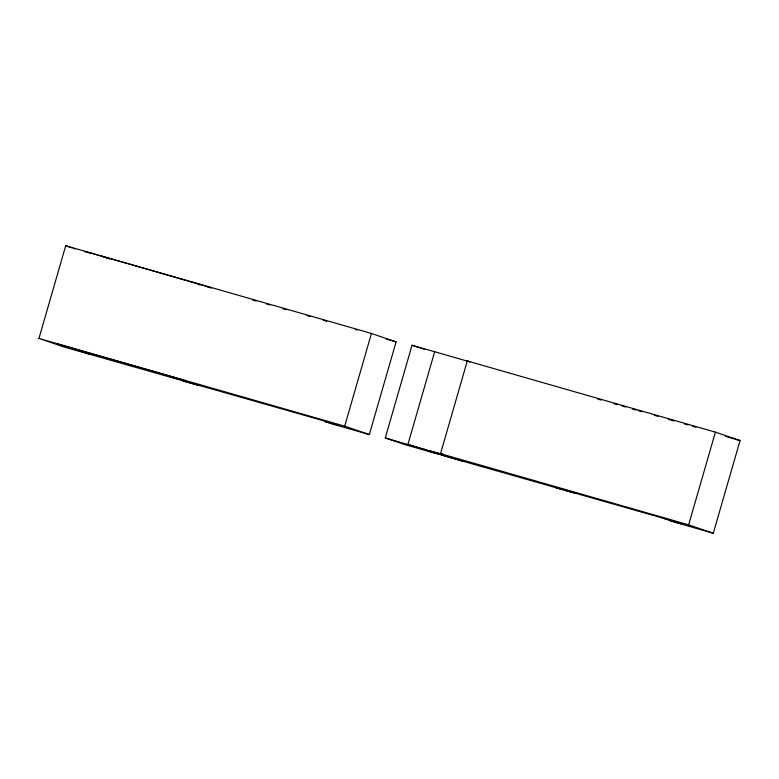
<?xml version="1.0" encoding="UTF-8"?>
<svg xmlns="http://www.w3.org/2000/svg" width="779" height="779" viewBox="0 0 779 779"><rect width="100%" height="100%" fill="white"/><g stroke="black" fill="none" stroke-linecap="round" stroke-linejoin="round"><path stroke-width="1.17" d="M38.95 338.437L65.709 245.736L371.447 333.461L396.092 341.874L369.334 434.575L330.822 423.523L324.765 421.458L339.401 425.519L318.504 419.316L63.596 346.85L38.95 338.437L344.698 426.162L369.334 434.575M344.698 426.162L371.447 333.461M429.55 451.616L405.177 444.731L385.274 437.934L412.033 345.233L469.932 361.875L467.283 360.959L440.524 453.66L443.163 454.566L442.569 454.449M434.663 351.728L407.914 444.429L410.893 445.354M715.404 432.15L740.05 440.563L713.291 533.264L688.646 524.851L715.404 432.15L467.283 360.959M427.817 451.226L428.138 451.245M211.167 287.841L209.385 287.373M84.424 251.344L97.599 255.015M442.19 454.352L441.157 454.079M428.518 451.343L435.958 453.407M440.515 453.904L438.996 453.485M430.193 451.791L431.712 452.209M207.321 286.808L208.431 287.12M436.182 452.696L438.129 453.242M432.579 452.453L448.831 457.098M713.291 533.264L674.78 522.212L668.723 520.148L683.358 524.209L664.039 518.463L459.814 460.34M563.636 489.66L555.213 487.381L562.827 489.718M434.01 452.083L435.13 452.395M565.155 490.098L569.848 491.432M198.518 284.325L200.115 284.783M428.538 450.515L442.891 454.469M430.427 451.06L432.861 451.752M437.856 453.943L439.054 454.284M668.723 520.148L683.358 524.209L662.452 518.006M99.206 255.473L127.493 263.594M128.632 263.915L149.003 269.768M150.133 270.089L154.661 271.384M155.79 271.715L206.269 286.273M103.393 257.031L105.029 257.498M252.659 300.042L256.125 301.045M266.545 304.034L270.021 305.027M282.748 308.679L286.224 309.682M307.062 315.651L310.529 316.654M323.266 320.305L326.742 321.299M597.766 399.062L601.242 400.065M613.969 403.717L617.445 404.71M622.07 406.034L625.547 407.037M632.49 409.024L635.966 410.027M638.283 410.689L641.75 411.682M654.487 415.334L657.963 416.337M668.372 419.326L674.166 420.981M684.585 423.971L688.052 424.974M386.472 339.108L396.092 341.874M725.609 436.415L729.456 437.525M730.42 437.798L734.276 438.898M735.24 439.181L740.05 440.563M440.524 453.66L688.646 524.851M385.274 437.934L413.474 446.133M429.171 450.7L421.877 448.597M576.119 493.574L564.395 490.176M182.899 380.96L198.1 385.177L170.173 376.569L184.701 380.59L173.435 377.182L57.247 343.958L91.036 354.601M441.537 454.994L442.813 455.364M692.443 426.23L695.871 427.223M424.01 449.21L426.6 449.96M446.698 456.484L462.804 461.265M444.108 455.734L445.403 456.104M422.715 448.84L411.682 445.598M355.341 329.536L356.986 330.014M416.619 447.058L420.193 448.11M450.515 457.585L456.241 459.269M90.033 253.126L91.494 253.564M457.234 459.561L459.026 460.097M88.718 252.737L84.56 251.461M207.496 286.643L208.548 286.964M209.444 287.227L211.352 287.841M412.033 345.233L414.516 346.08M415.762 346.509L419.492 347.785M420.738 348.203L421.984 348.632M423.231 349.05L424.477 349.479M198.217 284.306L199.512 284.754M106.324 257.946L107.19 258.238M108.7 258.755L109.557 259.047M65.709 245.736L71.872 247.839M73.411 248.365L74.95 248.891"/></g></svg>
